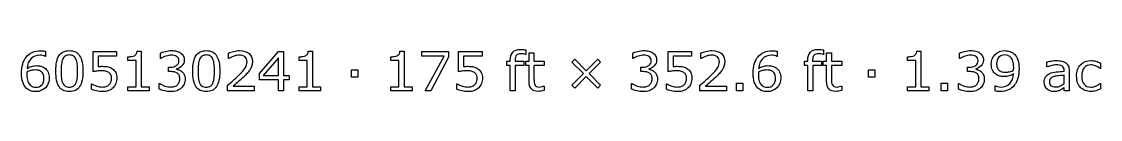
# Model space of a CAD drawing. Extents: x -13 to 750, y 12 to 2314.
# Drawn here: x 569.5 to 749.9, y 28.8 to 35.8 of the extents above; entities that cross this region are included whole.
import ezdxf

# ---------------------------------------------------------------- set-up
doc = ezdxf.new("R2010")
doc.units = 0
doc.layers.get('0').update_dxf_attribs({"linetype": 'CONTINUOUS'})

msp = doc.modelspace()

# ---------------------------------------------------------------- linework, layer by layer
at = {"color": 7}
for points in [[(573.53958, 35.4555), (573.53958, 34.6162), (573.49568, 34.6162)], [(581.48927, 32.0626), (581.48927, 35.4332), (585.42677, 35.4332), (585.42677, 34.6641), (582.33741, 34.6641), (582.33741, 32.9239)], [(590.87161, 28.8902), (587.32962, 28.8902), (587.32962, 29.5582), (588.69193, 29.5582), (588.69193, 33.9439), (587.32962, 33.9439), (587.32962, 34.5416)], [(588.85452, 35.4557), (589.53568, 35.4557), (589.53568, 29.5583), (590.87161, 29.5583), (590.87161, 28.8902)], [(592.7964, 34.2384), (592.7525, 34.2384), (592.7525, 35.1569)], [(604.18704, 34.2383), (604.14314, 34.2383), (604.14314, 35.1612)], [(619.48001, 28.8902), (615.93802, 28.8902), (615.93802, 29.5582), (617.30032, 29.5582), (617.30032, 33.9439), (615.93802, 33.9439), (615.93802, 34.5416)], [(617.46292, 35.4557), (618.14407, 35.4557), (618.14407, 29.5583), (619.48001, 29.5583), (619.48001, 28.8902)], [(634.80374, 28.8902), (631.26175, 28.8902), (631.26175, 29.5582), (632.62405, 29.5582), (632.62405, 33.9439), (631.26175, 33.9439), (631.26175, 34.5416)], [(632.78665, 35.4557), (633.4678, 35.4557), (633.4678, 29.5583), (634.80374, 29.5583), (634.80374, 28.8902)], [(642.58644, 32.0626), (642.58644, 35.4332), (646.52394, 35.4332), (646.52394, 34.6641), (643.43458, 34.6641), (643.43458, 32.9239)], [(653.82327, 34.9283), (653.77937, 34.9283)], [(654.3638, 30.4938), (654.3638, 33.1042), (653.80569, 33.1042), (653.80569, 33.7985), (654.3638, 33.7985), (654.3638, 35.2091), (655.18997, 35.2091), (655.18997, 33.7985), (656.89505, 33.7985), (656.89505, 33.1042), (655.18997, 33.1042), (655.18997, 30.8673)], [(653.82331, 35.6838), (653.82327, 34.9283)], [(671.73977, 34.2384), (671.69587, 34.2384), (671.69587, 35.1569)], [(677.59767, 32.0626), (677.59767, 35.4332), (681.53517, 35.4332), (681.53517, 34.6641), (678.44581, 34.6641), (678.44581, 32.9239)], [(683.1304, 34.2383), (683.0865, 34.2383), (683.0865, 35.1612)], [(695.80862, 35.4557), (695.80862, 34.6164), (695.76472, 34.6164)], [(703.55179, 34.9285), (703.50789, 34.9285)], [(704.09232, 30.494), (704.09232, 33.1044), (703.53421, 33.1044), (703.53421, 33.7987), (704.09232, 33.7987), (704.09232, 35.2093), (704.91849, 35.2093), (704.91849, 33.7987), (706.62357, 33.7987), (706.62357, 33.1044), (704.91849, 33.1044), (704.91849, 30.8675)], [(703.55184, 35.6838), (703.55179, 34.9285)], [(721.17386, 28.8904), (717.63187, 28.8904), (717.63187, 29.5584), (718.99417, 29.5584), (718.99417, 33.9441), (717.63187, 33.9441), (717.63187, 34.5418)], [(719.15677, 35.4559), (719.83792, 35.4559), (719.83792, 29.5585), (721.17386, 29.5585), (721.17386, 28.8904)], [(726.37257, 34.2386), (726.32867, 34.2386), (726.32867, 35.1571)], [(594.47071, 32.0762), (594.07521, 32.0762), (594.07521, 32.8057), (594.38282, 32.8057)], [(595.44635, 32.5289), (595.44635, 32.4669)], [(652.02595, 33.9659), (652.02595, 33.7989), (653.5157, 33.7989), (653.5157, 33.1046), (652.05232, 33.1046), (652.05232, 28.89), (651.22614, 28.89), (651.22614, 33.1044), (650.66804, 33.1044), (650.66804, 33.7987), (651.22614, 33.7987), (651.22614, 33.9613)], [(673.41408, 32.0762), (673.01858, 32.0762), (673.01858, 32.8057), (673.32619, 32.8057)], [(674.38972, 32.5289), (674.38972, 32.4669)], [(701.75448, 33.9661), (701.75448, 33.7991), (703.24422, 33.7991), (703.24422, 33.1048), (701.78084, 33.1048), (701.78084, 28.89), (700.95467, 28.89), (700.95467, 33.1044), (700.39656, 33.1044), (700.39656, 33.7987), (700.95467, 33.7987), (700.95467, 33.9613)], [(728.04689, 32.0764), (727.65138, 32.0764), (727.65138, 32.8059), (727.95899, 32.8059)], [(729.02252, 32.5291), (729.02252, 32.4671)], [(735.36862, 32.7441), (735.36819, 32.7444)], [(740.94925, 32.8543), (740.90535, 32.8543), (740.90535, 33.6936)], [(749.86136, 33.5047), (749.86136, 32.5862), (749.81746, 32.5862)], [(573.28508, 30.9775), (573.2847, 30.9776)], [(574.17683, 31.0133), (574.17679, 31.0126)], [(585.47071, 30.9694), (585.47073, 30.9688)], [(596.39117, 32.0407), (596.39114, 32.0411)], [(646.56788, 30.9694), (646.5679, 30.9688)], [(675.33454, 32.0407), (675.3345, 32.0411)], [(681.57911, 30.9694), (681.57913, 30.9688)], [(695.55412, 30.9777), (695.55374, 30.9778)], [(696.44587, 31.0135), (696.44583, 31.0128)], [(729.96735, 32.0409), (729.96732, 32.0413)], [(743.81888, 32.1339), (743.81888, 32.2613)], [(743.81888, 30.0989), (743.81888, 31.4656)], [(744.64071, 32.2212), (744.64066, 28.8904)], [(581.20804, 29.1363), (581.20804, 30.0635), (581.26954, 30.0635)], [(592.56351, 29.1671), (592.56351, 30.0855), (592.62941, 30.0855)], [(608.41019, 28.8902), (603.9805, 28.8902), (603.9805, 29.8087)], [(604.89019, 29.6417), (608.41021, 29.6417), (608.41019, 28.8902)], [(642.30521, 29.1363), (642.30521, 30.0635), (642.36671, 30.0635)], [(656.85112, 29.6764), (656.89502, 29.6764), (656.89505, 28.9341)], [(671.50687, 29.1671), (671.50687, 30.0855), (671.57277, 30.0855)], [(677.31644, 29.1363), (677.31644, 30.0635), (677.37794, 30.0635)], [(687.35355, 28.8902), (682.92386, 28.8902), (682.92386, 29.8087)], [(683.83355, 29.6417), (687.35357, 29.6417), (687.35355, 28.8902)], [(706.57964, 29.6766), (706.62354, 29.6766), (706.62357, 28.9343)], [(726.13968, 29.1673), (726.13968, 30.0857), (726.20558, 30.0857)], [(732.26126, 28.864), (732.26126, 29.7034), (732.30516, 29.7034)], [(743.81888, 30.0988), (743.81888, 30.0989)], [(744.64066, 28.8904), (743.81888, 28.8904), (743.81888, 29.4133)], [(749.81746, 30.1077), (749.86136, 30.1077), (749.86136, 29.198)]]:
    msp.add_lwpolyline(points, dxfattribs=at)
for points in [[(614.28128, 30.7315), (613.31009, 30.7315), (613.31009, 28.89), (612.46634, 28.89), (612.46634, 30.7313), (609.33304, 30.7313), (609.33304, 31.7421), (612.5015, 35.4335), (613.31009, 35.4335), (613.31009, 31.4344), (614.28128, 31.4344)], [(612.46634, 31.4346), (612.46634, 34.3878), (609.93069, 31.4346)], [(640.91653, 34.4537), (637.95462, 28.8902), (637.01419, 28.8902), (640.16507, 34.6646), (636.43851, 34.6646), (636.43851, 35.4337), (640.91653, 35.4337)], [(666.33011, 29.8394), (665.84232, 29.3516), (663.9263, 31.2852), (662.01028, 29.3516), (661.52249, 29.8394), (663.45609, 31.7554), (661.52249, 33.6714), (662.01028, 34.1592), (663.9263, 32.2256), (665.84232, 34.1592), (666.33011, 33.6714), (664.39651, 31.7554)], [(736.25584, 32.5554), (736.25584, 32.5554)], [(579.793, 32.1641), (579.793, 32.1641)], [(602.67972, 32.1641), (602.67972, 32.1641)], [(625.76419, 31.1358), (624.7139, 31.1358), (624.7139, 32.3795), (625.76419, 32.3795)], [(712.13431, 31.136), (711.08401, 31.136), (711.08401, 32.3797), (712.13431, 32.3797)], [(578.63724, 30.169), (578.63724, 30.169)], [(601.52396, 30.169), (601.52396, 30.169)], [(690.10013, 28.8902), (689.04984, 28.8902), (689.04984, 30.1426), (690.10013, 30.1426)], [(724.29398, 28.8904), (723.24368, 28.8904), (723.24368, 30.1428), (724.29398, 30.1428)]]:
    msp.add_lwpolyline(points, close=True, dxfattribs=at)
for points in [[(569.72952, 33.3065), (569.8555, 33.754767), (570.05472, 34.1532), (570.32718, 34.5018)], [(570.32718, 34.5018), (570.584993, 34.832867), (570.917513, 35.0907), (571.32474, 35.2753)], [(572.61677, 34.8012), (571.98689, 34.8012), (571.48445, 34.603467), (571.10945, 34.208)], [(571.32474, 35.2753), (571.731967, 35.462767), (572.206577, 35.5565), (572.74857, 35.5565)], [(573.12214, 34.7392), (572.95808, 34.780533), (572.789623, 34.8012), (572.61677, 34.8012)], [(572.74857, 35.5565), (572.921417, 35.5565), (573.066433, 35.549167), (573.18362, 35.5345)], [(573.49568, 34.6162), (573.413647, 34.6602), (573.289133, 34.7012), (573.12214, 34.7392)], [(573.18362, 35.5345), (573.300813, 35.519833), (573.419467, 35.4935), (573.53958, 35.4555)], [(575.26663, 32.1553), (575.26663, 33.318433), (575.449737, 34.176833), (575.81595, 34.7305)], [(575.81595, 34.7305), (576.182157, 35.287167), (576.753447, 35.5655), (577.52982, 35.5655)], [(576.84427, 34.669), (576.665557, 34.554733), (576.523467, 34.3819), (576.418, 34.1505)], [(577.52982, 34.8404), (577.254427, 34.8404), (577.02591, 34.783267), (576.84427, 34.669)], [(577.52982, 35.5655), (578.314973, 35.5655), (578.887727, 35.282767), (579.24808, 34.7173)], [(578.21097, 34.669), (578.03519, 34.783267), (577.80814, 34.8404), (577.52982, 34.8404)], [(578.63284, 34.1592), (578.5303, 34.3848), (578.389677, 34.554733), (578.21097, 34.669)], [(579.24808, 34.7173), (579.61136, 34.154833), (579.793, 33.303767), (579.793, 32.1641)], [(587.32962, 34.5416), (587.514193, 34.5416), (587.711947, 34.556267), (587.92288, 34.5856)], [(587.92288, 34.5856), (588.13382, 34.6176), (588.29349, 34.663), (588.40189, 34.7218)], [(588.40189, 34.7218), (588.53665, 34.795067), (588.642117, 34.887367), (588.71829, 34.9987)], [(588.71829, 34.9987), (588.79739, 35.112967), (588.8428, 35.2653), (588.85452, 35.4557)], [(592.7525, 35.1569), (592.960507, 35.259433), (593.237363, 35.3532), (593.58307, 35.4382)], [(593.68409, 34.6603), (593.370617, 34.5607), (593.07472, 34.420067), (592.7964, 34.2384)], [(593.58307, 35.4382), (593.931703, 35.526067), (594.268617, 35.57), (594.59381, 35.57)], [(594.57179, 34.8097), (594.29347, 34.8097), (593.99757, 34.7599), (593.68409, 34.6603)], [(595.05958, 34.7657), (594.916027, 34.795033), (594.75343, 34.8097), (594.57179, 34.8097)], [(594.59381, 35.57), (594.913143, 35.57), (595.194393, 35.540667), (595.43756, 35.482)], [(595.46388, 34.6075), (595.3379, 34.683633), (595.203133, 34.736367), (595.05958, 34.7657)], [(595.43756, 35.482), (595.680727, 35.423333), (595.900453, 35.329567), (596.09674, 35.2007)], [(595.74513, 34.3131), (595.677743, 34.433167), (595.583993, 34.5313), (595.46388, 34.6075)], [(595.8462, 33.9), (595.8462, 34.0582), (595.81251, 34.1959), (595.74513, 34.3131)], [(596.09674, 35.2007), (596.30768, 35.0601), (596.467347, 34.8902), (596.57574, 34.691)], [(596.57574, 34.691), (596.68414, 34.4918), (596.73834, 34.2589), (596.73834, 33.9923)], [(598.15335, 32.1553), (598.15335, 33.318433), (598.336457, 34.176833), (598.70267, 34.7305)], [(598.70267, 34.7305), (599.068877, 35.287167), (599.640163, 35.5655), (600.41653, 35.5655)], [(599.73099, 34.669), (599.552277, 34.554733), (599.410187, 34.3819), (599.30472, 34.1505)], [(600.41653, 34.8404), (600.141143, 34.8404), (599.91263, 34.783267), (599.73099, 34.669)], [(600.41653, 35.5655), (601.20169, 35.5655), (601.774447, 35.282767), (602.1348, 34.7173)], [(601.09769, 34.669), (600.921903, 34.783267), (600.69485, 34.8404), (600.41653, 34.8404)], [(601.51956, 34.1592), (601.41702, 34.3848), (601.276397, 34.554733), (601.09769, 34.669)], [(602.1348, 34.7173), (602.49808, 34.154833), (602.67972, 33.303767), (602.67972, 32.1641)], [(604.14314, 35.1612), (604.351147, 35.263733), (604.628, 35.357467), (604.9737, 35.4424)], [(605.09671, 34.669), (604.786163, 34.575267), (604.48294, 34.4317), (604.18704, 34.2383)], [(604.9737, 35.4424), (605.322333, 35.5274), (605.65925, 35.5699), (605.98445, 35.5699)], [(605.96243, 34.8096), (605.69583, 34.8096), (605.407257, 34.762733), (605.09671, 34.669)], [(606.89847, 34.5196), (606.67581, 34.712933), (606.363797, 34.8096), (605.96243, 34.8096)], [(605.98445, 35.5699), (606.655343, 35.5699), (607.18122, 35.4073), (607.56208, 35.0821)], [(607.23685, 33.7242), (607.23685, 34.064), (607.124057, 34.329133), (606.89847, 34.5196)], [(607.56208, 35.0821), (607.94294, 34.759833), (608.13337, 34.321833), (608.13337, 33.7681)], [(615.93802, 34.5416), (616.122587, 34.5416), (616.32034, 34.556267), (616.53128, 34.5856)], [(616.53128, 34.5856), (616.74222, 34.6176), (616.901887, 34.663), (617.01028, 34.7218)], [(617.01028, 34.7218), (617.145047, 34.795067), (617.250517, 34.887367), (617.32669, 34.9987)], [(617.32669, 34.9987), (617.40579, 35.112967), (617.4512, 35.2653), (617.46292, 35.4557)], [(631.26175, 34.5416), (631.446317, 34.5416), (631.64407, 34.556267), (631.85501, 34.5856)], [(631.85501, 34.5856), (632.06595, 34.6176), (632.225617, 34.663), (632.33401, 34.7218)], [(632.33401, 34.7218), (632.468777, 34.795067), (632.574247, 34.887367), (632.65042, 34.9987)], [(632.65042, 34.9987), (632.72952, 35.112967), (632.77493, 35.2653), (632.78665, 35.4557)], [(651.22614, 33.9613), (651.22614, 34.5443), (651.37116, 34.991067), (651.6612, 35.3016)], [(651.6612, 35.3016), (651.95124, 35.615067), (652.370187, 35.7718), (652.91804, 35.7718)], [(652.26325, 34.814), (652.10505, 34.658733), (652.02595, 34.376033), (652.02595, 33.9659)], [(653.03669, 35.0513), (652.682197, 35.0513), (652.424383, 34.9722), (652.26325, 34.814)], [(652.91804, 35.7718), (653.102607, 35.7718), (653.268133, 35.763133), (653.41462, 35.7458)], [(653.42341, 35.0073), (653.276923, 35.036633), (653.148017, 35.0513), (653.03669, 35.0513)], [(653.41462, 35.7458), (653.564033, 35.728467), (653.700263, 35.7078), (653.82331, 35.6838)], [(653.77937, 34.9283), (653.68855, 34.9543), (653.569897, 34.980633), (653.42341, 35.0073)], [(671.69587, 35.1569), (671.903877, 35.259433), (672.180733, 35.3532), (672.52644, 35.4382)], [(672.62746, 34.6603), (672.313987, 34.5607), (672.01809, 34.420067), (671.73977, 34.2384)], [(672.52644, 35.4382), (672.875073, 35.526067), (673.211987, 35.57), (673.53718, 35.57)], [(673.51516, 34.8097), (673.23684, 34.8097), (672.94094, 34.7599), (672.62746, 34.6603)], [(674.00295, 34.7657), (673.859397, 34.795033), (673.6968, 34.8097), (673.51516, 34.8097)], [(673.53718, 35.57), (673.856513, 35.57), (674.137763, 35.540667), (674.38093, 35.482)], [(674.40725, 34.6075), (674.28127, 34.683633), (674.146503, 34.736367), (674.00295, 34.7657)], [(674.38093, 35.482), (674.624097, 35.423333), (674.843823, 35.329567), (675.04011, 35.2007)], [(674.6885, 34.3131), (674.621113, 34.433167), (674.527363, 34.5313), (674.40725, 34.6075)], [(674.78957, 33.9), (674.78957, 34.0582), (674.75588, 34.1959), (674.6885, 34.3131)], [(675.04011, 35.2007), (675.25105, 35.0601), (675.410717, 34.8902), (675.51911, 34.691)], [(675.51911, 34.691), (675.62751, 34.4918), (675.68171, 34.2589), (675.68171, 33.9923)], [(683.0865, 35.1612), (683.294507, 35.263733), (683.57136, 35.357467), (683.91706, 35.4424)], [(684.04007, 34.669), (683.729523, 34.575267), (683.4263, 34.4317), (683.1304, 34.2383)], [(683.91706, 35.4424), (684.265693, 35.5274), (684.602607, 35.5699), (684.9278, 35.5699)], [(684.90579, 34.8096), (684.63919, 34.8096), (684.350617, 34.762733), (684.04007, 34.669)], [(685.84183, 34.5196), (685.61917, 34.712933), (685.307157, 34.8096), (684.90579, 34.8096)], [(684.9278, 35.5699), (685.5987, 35.5699), (686.12458, 35.4073), (686.50544, 35.0821)], [(686.18021, 33.7242), (686.18021, 34.064), (686.067417, 34.329133), (685.84183, 34.5196)], [(686.50544, 35.0821), (686.8863, 34.759833), (687.07673, 34.321833), (687.07673, 33.7681)], [(691.99857, 33.3067), (692.124543, 33.754967), (692.32376, 34.1534), (692.59622, 34.502)], [(692.59622, 34.502), (692.854033, 34.833067), (693.186553, 35.0909), (693.59378, 35.2755)], [(694.88581, 34.8014), (694.25593, 34.8014), (693.75349, 34.603667), (693.37849, 34.2082)], [(693.59378, 35.2755), (694.001007, 35.462967), (694.475617, 35.5567), (695.01761, 35.5567)], [(695.39118, 34.7394), (695.22712, 34.780733), (695.058663, 34.8014), (694.88581, 34.8014)], [(695.01761, 35.5567), (695.190463, 35.5567), (695.335483, 35.549367), (695.45267, 35.5347)], [(695.76472, 34.6164), (695.682687, 34.6604), (695.558173, 34.7014), (695.39118, 34.7394)], [(695.45267, 35.5347), (695.569857, 35.520033), (695.688507, 35.4937), (695.80862, 35.4557)], [(700.95467, 33.9613), (700.95467, 34.5443), (701.09969, 34.991067), (701.38973, 35.3016)], [(701.38973, 35.3016), (701.67977, 35.615067), (702.098713, 35.7718), (702.64656, 35.7718)], [(701.99178, 34.8142), (701.83358, 34.658933), (701.75448, 34.376233), (701.75448, 33.9661)], [(702.76522, 35.0515), (702.410727, 35.0515), (702.152913, 34.9724), (701.99178, 34.8142)], [(702.64656, 35.7718), (702.831133, 35.7718), (702.996663, 35.763133), (703.14315, 35.7458)], [(703.15194, 35.0075), (703.005453, 35.036833), (702.876547, 35.0515), (702.76522, 35.0515)], [(703.14315, 35.7458), (703.292563, 35.728467), (703.428793, 35.7078), (703.55184, 35.6838)], [(703.50789, 34.9285), (703.41707, 34.9545), (703.29842, 34.980833), (703.15194, 35.0075)], [(717.63187, 34.5418), (717.816437, 34.5418), (718.01419, 34.556467), (718.22513, 34.5858)], [(718.22513, 34.5858), (718.436063, 34.6178), (718.59573, 34.6632), (718.70413, 34.722)], [(718.70413, 34.722), (718.838897, 34.795267), (718.944367, 34.887567), (719.02054, 34.9989)], [(719.02054, 34.9989), (719.09964, 35.113167), (719.14505, 35.2655), (719.15677, 35.4559)], [(726.32867, 35.1571), (726.536683, 35.259633), (726.81354, 35.3534), (727.15924, 35.4384)], [(727.26026, 34.6605), (726.946787, 34.5609), (726.65089, 34.420267), (726.37257, 34.2386)], [(727.15924, 35.4384), (727.507873, 35.526267), (727.844787, 35.5702), (728.16998, 35.5702)], [(728.14796, 34.8099), (727.86964, 34.8099), (727.57374, 34.7601), (727.26026, 34.6605)], [(728.63575, 34.7659), (728.492197, 34.795233), (728.3296, 34.8099), (728.14796, 34.8099)], [(728.16998, 35.5702), (728.48932, 35.5702), (728.77057, 35.540867), (729.01373, 35.4822)], [(729.04005, 34.6077), (728.91407, 34.683833), (728.779303, 34.736567), (728.63575, 34.7659)], [(729.01373, 35.4822), (729.256897, 35.423533), (729.476623, 35.329767), (729.67291, 35.2009)], [(729.3213, 34.3133), (729.25392, 34.433367), (729.16017, 34.5315), (729.04005, 34.6077)], [(729.42237, 33.9002), (729.42237, 34.0584), (729.38868, 34.1961), (729.3213, 34.3133)], [(729.67291, 35.2009), (729.88385, 35.0603), (730.04352, 34.8904), (730.15192, 34.6912)], [(730.15192, 34.6912), (730.260313, 34.492), (730.31451, 34.2591), (730.31451, 33.9925)], [(731.624, 33.3069), (731.624, 33.9749), (731.843727, 34.518367), (732.28318, 34.9373)], [(732.28318, 34.9373), (732.722633, 35.356233), (733.258767, 35.5657), (733.89158, 35.5657)], [(732.88089, 34.454), (732.637723, 34.190333), (732.51614, 33.819733), (732.51614, 33.3422)], [(733.88284, 34.8495), (733.460967, 34.8495), (733.126983, 34.717667), (732.88089, 34.454)], [(734.397, 34.7615), (734.2388, 34.820167), (734.067413, 34.8495), (733.88284, 34.8495)], [(733.89158, 35.5657), (734.207987, 35.5657), (734.500957, 35.5159), (734.77049, 35.4163)], [(734.84085, 34.4802), (734.703157, 34.612067), (734.555207, 34.705833), (734.397, 34.7615)], [(734.77049, 35.4163), (735.040023, 35.319633), (735.275863, 35.173133), (735.47801, 34.9768)], [(735.22757, 33.8386), (735.133817, 34.114), (735.00491, 34.327867), (734.84085, 34.4802)], [(735.47801, 34.9768), (735.72703, 34.733667), (735.918923, 34.4202), (736.05369, 34.0364)], [(569.54495, 31.764), (569.54495, 32.344067), (569.606473, 32.858233), (569.72952, 33.3065)], [(571.10945, 34.208), (570.73445, 33.8154), (570.516187, 33.283667), (570.45466, 32.6128)], [(570.45466, 32.6128), (570.700753, 32.7622), (570.942453, 32.874967), (571.17976, 32.9511)], [(571.17976, 32.9511), (571.419993, 33.030233), (571.696847, 33.0698), (572.01032, 33.0698)], [(572.01032, 33.0698), (572.28864, 33.0698), (572.53327, 33.043467), (572.74421, 32.9908)], [(572.74421, 32.9908), (572.958077, 32.9408), (573.17634, 32.838267), (573.399, 32.6832)], [(573.399, 32.6832), (573.656813, 32.504467), (573.85017, 32.278867), (573.97907, 32.0064)], [(576.21146, 33.3023), (576.176327, 32.9537), (576.15876, 32.571367), (576.15876, 32.1553)], [(576.418, 34.1505), (576.318393, 33.9337), (576.249547, 33.650967), (576.21146, 33.3023)], [(578.84378, 33.3243), (578.808647, 33.652433), (578.738333, 33.930733), (578.63284, 34.1592)], [(578.90088, 32.1641), (578.90088, 32.609433), (578.881847, 32.996167), (578.84378, 33.3243)], [(582.33741, 32.9239), (582.46339, 32.9359), (582.592297, 32.944567), (582.72413, 32.9499)], [(582.72413, 32.9499), (582.85597, 32.956567), (582.97023, 32.9599), (583.06691, 32.9599)], [(583.06691, 32.9599), (583.421397, 32.9599), (583.731943, 32.929233), (583.99855, 32.8679)], [(583.99855, 32.8679), (584.26515, 32.809233), (584.509777, 32.703733), (584.73243, 32.5514)], [(584.73243, 32.5514), (584.966803, 32.390267), (585.148443, 32.182267), (585.27735, 31.9274)], [(594.38282, 32.8057), (594.828133, 32.8057), (595.182627, 32.898), (595.4463, 33.0826)], [(595.4463, 33.0826), (595.7129, 33.270067), (595.8462, 33.542533), (595.8462, 33.9)], [(596.35162, 33.0386), (596.09674, 32.769067), (595.794983, 32.599167), (595.44635, 32.5289)], [(595.44635, 32.4669), (595.586977, 32.443567), (595.74811, 32.393767), (595.92975, 32.3175)], [(596.73834, 33.9923), (596.73834, 33.628967), (596.609433, 33.311067), (596.35162, 33.0386)], [(599.09818, 33.3023), (599.063047, 32.9537), (599.04548, 32.571367), (599.04548, 32.1553)], [(599.30472, 34.1505), (599.205107, 33.9337), (599.13626, 33.650967), (599.09818, 33.3023)], [(601.7305, 33.3243), (601.695367, 33.652433), (601.625053, 33.930733), (601.51956, 34.1592)], [(601.7876, 32.1641), (601.7876, 32.609433), (601.768567, 32.996167), (601.7305, 33.3243)], [(605.76907, 31.3863), (606.33157, 31.931233), (606.716827, 32.363367), (606.92484, 32.6827)], [(606.92484, 32.6827), (607.132847, 33.004967), (607.23685, 33.352133), (607.23685, 33.7242)], [(607.75982, 32.4586), (607.64556, 32.276933), (607.510793, 32.0982), (607.35552, 31.9224)], [(608.03667, 33.0694), (607.975137, 32.855533), (607.882853, 32.651933), (607.75982, 32.4586)], [(608.13337, 33.7681), (608.13337, 33.5191), (608.101137, 33.2862), (608.03667, 33.0694)], [(643.43458, 32.9239), (643.56056, 32.9359), (643.689467, 32.944567), (643.8213, 32.9499)], [(643.8213, 32.9499), (643.953133, 32.956567), (644.06739, 32.9599), (644.16407, 32.9599)], [(644.16407, 32.9599), (644.518563, 32.9599), (644.82911, 32.929233), (645.09571, 32.8679)], [(645.09571, 32.8679), (645.362317, 32.809233), (645.606947, 32.703733), (645.8296, 32.5514)], [(645.8296, 32.5514), (646.063973, 32.390267), (646.245613, 32.182267), (646.37452, 31.9274)], [(673.32619, 32.8057), (673.771503, 32.8057), (674.125997, 32.898), (674.38967, 33.0826)], [(674.38967, 33.0826), (674.65627, 33.270067), (674.78957, 33.542533), (674.78957, 33.9)], [(675.29499, 33.0386), (675.04011, 32.769067), (674.738353, 32.599167), (674.38972, 32.5289)], [(674.38972, 32.4669), (674.530347, 32.443567), (674.69148, 32.393767), (674.87312, 32.3175)], [(675.68171, 33.9923), (675.68171, 33.628967), (675.552803, 33.311067), (675.29499, 33.0386)], [(678.44581, 32.9239), (678.57179, 32.9359), (678.700697, 32.944567), (678.83253, 32.9499)], [(678.83253, 32.9499), (678.964363, 32.956567), (679.07862, 32.9599), (679.1753, 32.9599)], [(679.1753, 32.9599), (679.529793, 32.9599), (679.84034, 32.929233), (680.10694, 32.8679)], [(680.10694, 32.8679), (680.373547, 32.809233), (680.618177, 32.703733), (680.84083, 32.5514)], [(680.84083, 32.5514), (681.075203, 32.390267), (681.256843, 32.182267), (681.38575, 31.9274)], [(684.71243, 31.3863), (685.27493, 31.931233), (685.660183, 32.363367), (685.86819, 32.6827)], [(685.86819, 32.6827), (686.076203, 33.004967), (686.18021, 33.352133), (686.18021, 33.7242)], [(686.70318, 32.4586), (686.58892, 32.276933), (686.454153, 32.0982), (686.29888, 31.9224)], [(686.98003, 33.0694), (686.918497, 32.855533), (686.826213, 32.651933), (686.70318, 32.4586)], [(687.07673, 33.7681), (687.07673, 33.5191), (687.044497, 33.2862), (686.98003, 33.0694)], [(691.814, 31.7642), (691.814, 32.344267), (691.875523, 32.858433), (691.99857, 33.3067)], [(693.37849, 34.2082), (693.00349, 33.8156), (692.785227, 33.283867), (692.7237, 32.613)], [(692.7237, 32.613), (692.969793, 32.7624), (693.211493, 32.875167), (693.4488, 32.9513)], [(693.4488, 32.9513), (693.689033, 33.030433), (693.96589, 33.07), (694.27937, 33.07)], [(694.27937, 33.07), (694.55769, 33.07), (694.802317, 33.043667), (695.01325, 32.991)], [(695.01325, 32.991), (695.227117, 32.941), (695.44538, 32.838467), (695.66804, 32.6834)], [(695.66804, 32.6834), (695.925853, 32.504667), (696.119213, 32.279067), (696.24812, 32.0066)], [(727.95899, 32.8059), (728.404303, 32.8059), (728.758797, 32.8982), (729.02247, 33.0828)], [(729.02247, 33.0828), (729.28907, 33.270267), (729.42237, 33.542733), (729.42237, 33.9002)], [(729.92779, 33.0388), (729.67291, 32.769267), (729.371153, 32.599367), (729.02252, 32.5291)], [(729.02252, 32.4671), (729.163147, 32.443767), (729.32428, 32.393967), (729.50592, 32.3177)], [(730.31451, 33.9925), (730.31451, 33.629167), (730.185603, 33.311267), (729.92779, 33.0388)], [(731.81736, 32.3181), (731.688453, 32.5935), (731.624, 32.9231), (731.624, 33.3069)], [(732.51614, 33.3422), (732.51614, 33.063867), (732.555693, 32.8368), (732.6348, 32.661)], [(732.6348, 32.661), (732.7139, 32.4852), (732.8472, 32.3314), (733.0347, 32.1996)], [(735.36819, 32.7444), (735.36819, 33.198533), (735.321317, 33.563267), (735.22757, 33.8386)], [(735.35062, 32.331), (735.353287, 32.392333), (735.356287, 32.4524), (735.35962, 32.5112)], [(735.35962, 32.5112), (735.36562, 32.572533), (735.36862, 32.650167), (735.36862, 32.7441)], [(736.05369, 34.0364), (736.188457, 33.655533), (736.25584, 33.161867), (736.25584, 32.5554)], [(736.25589, 32.5554), (736.25589, 31.984133), (736.189973, 31.4656), (736.05814, 30.9998)], [(740.90535, 33.6936), (741.066483, 33.7376), (741.299393, 33.785933), (741.60408, 33.8386)], [(741.77542, 33.1004), (741.50882, 33.0444), (741.23343, 32.962367), (740.94925, 32.8543)], [(741.60408, 33.8386), (741.908773, 33.891267), (742.209067, 33.9176), (742.50496, 33.9176)], [(742.50052, 33.1884), (742.28372, 33.1884), (742.04202, 33.159067), (741.77542, 33.1004)], [(743.01468, 33.1534), (742.85062, 33.176733), (742.679233, 33.1884), (742.50052, 33.1884)], [(742.50496, 33.9176), (742.850667, 33.9176), (743.15096, 33.888267), (743.40584, 33.8296)], [(743.43655, 33.0172), (743.319363, 33.084533), (743.17874, 33.129933), (743.01468, 33.1534)], [(743.40584, 33.8296), (743.663653, 33.774267), (743.88631, 33.677567), (744.07381, 33.5395)], [(743.7178, 32.7271), (743.653333, 32.850167), (743.559583, 32.946867), (743.43655, 33.0172)], [(743.81888, 32.2613), (743.81888, 32.448833), (743.785187, 32.6041), (743.7178, 32.7271)], [(744.07381, 33.5395), (744.258383, 33.404767), (744.39901, 33.230467), (744.49569, 33.0166)], [(744.49569, 33.0166), (744.59237, 32.802733), (744.64071, 32.5376), (744.64071, 32.2212)], [(745.87991, 31.3382), (745.87991, 32.140933), (746.099637, 32.7708), (746.53909, 33.2278)], [(746.53909, 33.2278), (746.981477, 33.6848), (747.564487, 33.9133), (748.28812, 33.9133)], [(747.14119, 32.7224), (746.871663, 32.408933), (746.7369, 31.947533), (746.7369, 31.3382)], [(748.25301, 33.197), (747.784263, 33.197), (747.413657, 33.0388), (747.14119, 32.7224)], [(749.03524, 33.0388), (748.768633, 33.144267), (748.50789, 33.197), (748.25301, 33.197)], [(748.28812, 33.9133), (748.569367, 33.9133), (748.844757, 33.873767), (749.11429, 33.7947)], [(749.81746, 32.5862), (749.565507, 32.782467), (749.304767, 32.933333), (749.03524, 33.0388)], [(749.11429, 33.7947), (749.38675, 33.715567), (749.635773, 33.6189), (749.86136, 33.5047)], [(569.7471, 30.3138), (569.612333, 30.7152), (569.54495, 31.1986), (569.54495, 31.764)], [(570.43703, 31.7994), (570.434363, 31.740733), (570.43303, 31.666033), (570.43303, 31.5753)], [(570.43303, 31.5753), (570.43303, 31.112367), (570.479903, 30.746133), (570.57365, 30.4766)], [(570.45023, 31.9883), (570.44423, 31.923633), (570.43983, 31.860667), (570.43703, 31.7994)], [(571.10941, 32.2608), (570.895537, 32.202133), (570.67581, 32.1113), (570.45023, 31.9883)], [(571.80374, 32.3488), (571.55472, 32.3488), (571.323277, 32.319467), (571.10941, 32.2608)], [(572.3179, 32.3048), (572.15384, 32.334133), (571.982453, 32.3488), (571.80374, 32.3488)], [(572.76614, 32.1202), (572.63138, 32.213933), (572.481967, 32.275467), (572.3179, 32.3048)], [(573.16165, 31.6544), (573.08255, 31.833067), (572.950713, 31.988333), (572.76614, 32.1202)], [(572.92033, 29.8569), (573.163497, 30.117633), (573.28508, 30.491167), (573.28508, 30.9775)], [(573.2847, 30.9776), (573.2847, 31.250067), (573.243683, 31.475667), (573.16165, 31.6544)], [(574.17679, 31.0126), (574.17679, 30.347533), (573.957063, 29.804067), (573.51761, 29.3822)], [(573.97907, 32.0064), (574.11091, 31.733933), (574.17683, 31.4029), (574.17683, 31.0133)], [(575.80716, 29.5889), (575.446807, 30.145567), (575.26663, 31.001033), (575.26663, 32.1553)], [(576.15876, 32.1553), (576.15876, 31.6983), (576.17486, 31.316), (576.20706, 31.0084)], [(576.20706, 31.0084), (576.23926, 30.700733), (576.308107, 30.425333), (576.4136, 30.1822)], [(578.63724, 30.169), (578.73978, 30.406333), (578.808627, 30.684667), (578.84378, 31.004)], [(578.84378, 31.004), (578.881847, 31.326267), (578.90088, 31.712967), (578.90088, 32.1641)], [(579.793, 32.1641), (579.793, 30.9893), (579.60843, 30.1265), (579.23929, 29.5757)], [(582.1045, 32.168), (581.8672, 32.132667), (581.662123, 32.097533), (581.48927, 32.0626)], [(582.85157, 32.221), (582.593757, 32.221), (582.344733, 32.203333), (582.1045, 32.168)], [(583.58107, 32.151), (583.36427, 32.197667), (583.121103, 32.221), (582.85157, 32.221)], [(584.13917, 31.9181), (583.98683, 32.029433), (583.800797, 32.107067), (583.58107, 32.151)], [(584.45997, 31.5446), (584.383797, 31.699867), (584.276863, 31.824367), (584.13917, 31.9181)], [(584.57862, 30.9733), (584.57862, 31.1989), (584.53907, 31.389333), (584.45997, 31.5446)], [(584.47755, 30.3625), (584.54493, 30.538233), (584.57862, 30.741833), (584.57862, 30.9733)], [(585.27735, 31.9274), (585.406257, 31.672533), (585.47071, 31.3532), (585.47071, 30.9694)], [(585.47073, 30.9688), (585.47073, 30.664133), (585.415067, 30.372633), (585.30374, 30.0943)], [(595.07716, 32.0232), (594.88966, 32.058533), (594.68751, 32.0762), (594.47071, 32.0762)], [(595.55616, 31.8386), (595.424327, 31.929467), (595.26466, 31.991), (595.07716, 32.0232)], [(595.86378, 31.4739), (595.79054, 31.629167), (595.688, 31.750733), (595.55616, 31.8386)], [(595.97804, 30.8938), (595.97804, 31.1282), (595.939953, 31.321567), (595.86378, 31.4739)], [(595.87696, 30.3049), (595.944347, 30.460167), (595.97804, 30.656467), (595.97804, 30.8938)], [(595.92975, 32.3175), (596.11139, 32.2443), (596.265197, 32.152033), (596.39117, 32.0407)], [(596.39114, 32.0411), (596.531767, 31.9151), (596.64749, 31.7569), (596.73831, 31.5665)], [(596.87454, 30.8282), (596.87454, 30.529333), (596.82034, 30.2554), (596.71194, 30.0064)], [(596.73831, 31.5665), (596.82913, 31.376033), (596.87454, 31.129933), (596.87454, 30.8282)], [(598.69388, 29.5889), (598.333527, 30.145567), (598.15335, 31.001033), (598.15335, 32.1553)], [(599.04548, 32.1553), (599.04548, 31.6983), (599.06158, 31.316), (599.09378, 31.0084)], [(599.09378, 31.0084), (599.12598, 30.700733), (599.194827, 30.425333), (599.30032, 30.1822)], [(601.52396, 30.169), (601.626493, 30.406333), (601.69534, 30.684667), (601.7305, 31.004)], [(601.7305, 31.004), (601.768567, 31.326267), (601.7876, 31.712967), (601.7876, 32.1641)], [(602.67972, 32.1641), (602.67972, 30.9893), (602.49515, 30.1265), (602.12601, 29.5757)], [(604.90335, 30.5997), (605.213897, 30.863367), (605.50247, 31.125567), (605.76907, 31.3863)], [(606.79741, 31.338), (606.483937, 31.030333), (606.160207, 30.7315), (605.82622, 30.4415)], [(607.35552, 31.9224), (607.203173, 31.746667), (607.017137, 31.551867), (606.79741, 31.338)], [(643.20167, 32.168), (642.964363, 32.132667), (642.759287, 32.097533), (642.58644, 32.0626)], [(643.94874, 32.221), (643.690927, 32.221), (643.441903, 32.203333), (643.20167, 32.168)], [(644.67823, 32.151), (644.461437, 32.197667), (644.218273, 32.221), (643.94874, 32.221)], [(645.23634, 31.9181), (645.083993, 32.029433), (644.897957, 32.107067), (644.67823, 32.151)], [(645.55714, 31.5446), (645.480967, 31.699867), (645.374033, 31.824367), (645.23634, 31.9181)], [(645.67579, 30.9733), (645.67579, 31.1989), (645.63624, 31.389333), (645.55714, 31.5446)], [(645.57472, 30.3625), (645.6421, 30.538233), (645.67579, 30.741833), (645.67579, 30.9733)], [(646.37452, 31.9274), (646.503427, 31.672533), (646.56788, 31.3532), (646.56788, 30.9694)], [(646.5679, 30.9688), (646.5679, 30.664133), (646.512237, 30.372633), (646.40091, 30.0943)], [(655.18997, 30.8673), (655.18997, 30.6095), (655.195837, 30.407367), (655.20757, 30.2609)], [(674.02053, 32.0232), (673.83303, 32.058533), (673.63088, 32.0762), (673.41408, 32.0762)], [(674.49953, 31.8386), (674.367697, 31.929467), (674.20803, 31.991), (674.02053, 32.0232)], [(674.80715, 31.4739), (674.73391, 31.629167), (674.63137, 31.750733), (674.49953, 31.8386)], [(674.92141, 30.8938), (674.92141, 31.1282), (674.883323, 31.321567), (674.80715, 31.4739)], [(674.82033, 30.3049), (674.887717, 30.460167), (674.92141, 30.656467), (674.92141, 30.8938)], [(674.87312, 32.3175), (675.05476, 32.2443), (675.208567, 32.152033), (675.33454, 32.0407)], [(675.3345, 32.0411), (675.475127, 31.9151), (675.59085, 31.7569), (675.68167, 31.5665)], [(675.8179, 30.8282), (675.8179, 30.529333), (675.7637, 30.2554), (675.6553, 30.0064)], [(675.68167, 31.5665), (675.77249, 31.376033), (675.8179, 31.129933), (675.8179, 30.8282)], [(678.2129, 32.168), (677.975593, 32.132667), (677.770517, 32.097533), (677.59767, 32.0626)], [(678.95997, 32.221), (678.702157, 32.221), (678.453133, 32.203333), (678.2129, 32.168)], [(679.68946, 32.151), (679.472667, 32.197667), (679.229503, 32.221), (678.95997, 32.221)], [(680.24757, 31.9181), (680.095223, 32.029433), (679.909187, 32.107067), (679.68946, 32.151)], [(680.56837, 31.5446), (680.492197, 31.699867), (680.385263, 31.824367), (680.24757, 31.9181)], [(680.68702, 30.9733), (680.68702, 31.1989), (680.64747, 31.389333), (680.56837, 31.5446)], [(680.58595, 30.3625), (680.65333, 30.538233), (680.68702, 30.741833), (680.68702, 30.9733)], [(681.38575, 31.9274), (681.514657, 31.672533), (681.57911, 31.3532), (681.57911, 30.9694)], [(681.57913, 30.9688), (681.57913, 30.664133), (681.523467, 30.372633), (681.41214, 30.0943)], [(683.84671, 30.5997), (684.157257, 30.863367), (684.44583, 31.125567), (684.71243, 31.3863)], [(685.74077, 31.338), (685.427297, 31.030333), (685.103567, 30.7315), (684.76958, 30.4415)], [(686.29888, 31.9224), (686.146533, 31.746667), (685.960497, 31.551867), (685.74077, 31.338)], [(692.01614, 30.314), (691.88138, 30.7154), (691.814, 31.1988), (691.814, 31.7642)], [(692.70607, 31.7996), (692.703403, 31.740933), (692.70207, 31.666233), (692.70207, 31.5755)], [(692.70207, 31.5755), (692.70207, 31.112567), (692.748947, 30.746333), (692.8427, 30.4768)], [(692.71927, 31.9885), (692.71327, 31.923833), (692.70887, 31.860867), (692.70607, 31.7996)], [(693.37845, 32.261), (693.164583, 32.202333), (692.944857, 32.1115), (692.71927, 31.9885)], [(694.07278, 32.349), (693.82376, 32.349), (693.592317, 32.319667), (693.37845, 32.261)], [(694.58694, 32.305), (694.42288, 32.334333), (694.251493, 32.349), (694.07278, 32.349)], [(695.03519, 32.1204), (694.900423, 32.214133), (694.751007, 32.275667), (694.58694, 32.305)], [(695.43069, 31.6546), (695.35159, 31.833267), (695.219757, 31.988533), (695.03519, 32.1204)], [(695.18938, 29.8571), (695.43254, 30.117833), (695.55412, 30.491367), (695.55412, 30.9777)], [(695.55374, 30.9778), (695.55374, 31.250267), (695.512723, 31.475867), (695.43069, 31.6546)], [(696.44583, 31.0128), (696.44583, 30.347733), (696.226103, 29.804267), (695.78665, 29.3824)], [(696.24812, 32.0066), (696.379953, 31.734133), (696.44587, 31.4031), (696.44587, 31.0135)], [(704.91849, 30.8675), (704.91849, 30.6097), (704.924357, 30.407567), (704.93609, 30.2611)], [(728.65333, 32.0234), (728.46583, 32.058733), (728.263683, 32.0764), (728.04689, 32.0764)], [(729.13233, 31.8388), (729.000497, 31.929667), (728.84083, 31.9912), (728.65333, 32.0234)], [(729.43995, 31.4741), (729.36671, 31.629367), (729.26417, 31.750933), (729.13233, 31.8388)], [(729.55421, 30.894), (729.55421, 31.1284), (729.516123, 31.321767), (729.43995, 31.4741)], [(729.45314, 30.3051), (729.52052, 30.460367), (729.55421, 30.656667), (729.55421, 30.894)], [(729.50592, 32.3177), (729.68756, 32.2445), (729.84137, 32.152233), (729.96735, 32.0409)], [(729.96732, 32.0413), (730.10794, 31.9153), (730.22366, 31.7571), (730.31448, 31.5667)], [(730.45071, 30.8284), (730.45071, 30.529533), (730.396513, 30.2556), (730.28812, 30.0066)], [(730.31448, 31.5667), (730.4053, 31.376233), (730.45071, 31.130133), (730.45071, 30.8284)], [(732.40184, 31.637), (732.144027, 31.815667), (731.9492, 32.0427), (731.81736, 32.3181)], [(733.05662, 31.3294), (732.839827, 31.382067), (732.621567, 31.4846), (732.40184, 31.637)], [(733.0347, 32.1996), (733.166533, 32.1088), (733.311553, 32.047267), (733.46976, 32.015)], [(733.79051, 31.2504), (733.520977, 31.2504), (733.276347, 31.276733), (733.05662, 31.3294)], [(733.46976, 32.015), (733.62796, 31.985667), (733.80374, 31.971), (733.9971, 31.971)], [(734.57713, 31.3558), (734.336897, 31.285533), (734.07469, 31.2504), (733.79051, 31.2504)], [(733.9971, 31.971), (734.225613, 31.971), (734.45706, 32.001667), (734.69144, 32.063)], [(735.34617, 31.7074), (735.07371, 31.543333), (734.817363, 31.426133), (734.57713, 31.3558)], [(734.69144, 32.063), (734.925813, 32.124333), (735.14554, 32.213667), (735.35062, 32.331)], [(734.70457, 30.099), (735.07371, 30.488667), (735.287577, 31.0248), (735.34617, 31.7074)], [(736.05814, 30.9998), (735.929233, 30.533933), (735.732943, 30.136967), (735.46927, 29.8089)], [(740.47025, 30.3145), (740.47025, 30.686567), (740.54935, 30.986867), (740.70755, 31.2154)], [(740.70755, 31.2154), (740.868683, 31.446867), (741.0972, 31.6285), (741.3931, 31.7603)], [(741.54251, 30.9557), (741.396023, 30.8151), (741.32278, 30.6203), (741.32278, 30.3713)], [(741.3931, 31.7603), (741.691927, 31.892167), (742.050813, 31.981533), (742.46976, 32.0284)], [(742.11819, 31.2721), (741.88089, 31.204767), (741.688997, 31.0993), (741.54251, 30.9557)], [(742.92679, 31.3996), (742.586943, 31.370267), (742.31741, 31.327767), (742.11819, 31.2721)], [(742.46976, 32.0284), (742.888707, 32.075067), (743.338413, 32.110233), (743.81888, 32.1339)], [(743.81888, 31.4656), (743.566927, 31.450933), (743.269563, 31.428933), (742.92679, 31.3996)], [(746.05569, 30.2088), (745.938503, 30.531067), (745.87991, 30.907533), (745.87991, 31.3382)], [(746.7369, 31.3382), (746.7369, 30.7464), (746.868733, 30.290833), (747.1324, 29.9715)], [(570.33157, 29.347), (570.079617, 29.5902), (569.884793, 29.912467), (569.7471, 30.3138)], [(571.0303, 28.9032), (570.766633, 29.0028), (570.533723, 29.150733), (570.33157, 29.347)], [(570.57365, 30.4766), (570.67033, 30.21), (570.802167, 29.999067), (570.96916, 29.8438)], [(570.96916, 29.8438), (571.103927, 29.714933), (571.248947, 29.619733), (571.40422, 29.5582)], [(571.90921, 28.7538), (571.586943, 28.7538), (571.293973, 28.8036), (571.0303, 28.9032)], [(571.40422, 29.5582), (571.56242, 29.499533), (571.733807, 29.4702), (571.91838, 29.4702)], [(573.51761, 29.3822), (573.081083, 28.963267), (572.54495, 28.7538), (571.90921, 28.7538)], [(571.91838, 29.4702), (572.343187, 29.4702), (572.67717, 29.5991), (572.92033, 29.8569)], [(577.52982, 28.754), (576.74466, 28.754), (576.17044, 29.0323), (575.80716, 29.5889)], [(576.4136, 30.1822), (576.51028, 29.953667), (576.646513, 29.779333), (576.8223, 29.6592)], [(576.8223, 29.6592), (577.001007, 29.539133), (577.236847, 29.4791), (577.52982, 29.4791)], [(577.52982, 29.4791), (577.805207, 29.4791), (578.03372, 29.536233), (578.21536, 29.6505)], [(579.23929, 29.5757), (578.873077, 29.0279), (578.303253, 28.754), (577.52982, 28.754)], [(578.21536, 29.6505), (578.397, 29.7647), (578.537627, 29.937533), (578.63724, 30.169)], [(582.04739, 28.8682), (581.716337, 28.941467), (581.436553, 29.030833), (581.20804, 29.1363)], [(581.26954, 30.0635), (581.509773, 29.911167), (581.791023, 29.7808), (582.11329, 29.6724)], [(583.08011, 28.754), (582.72269, 28.754), (582.37845, 28.792067), (582.04739, 28.8682)], [(582.11329, 29.6724), (582.435557, 29.566933), (582.751963, 29.5142), (583.06251, 29.5142)], [(583.06251, 29.5142), (583.270517, 29.5142), (583.4712, 29.543533), (583.66456, 29.6022)], [(584.09085, 28.9166), (583.80081, 28.8082), (583.463897, 28.754), (583.08011, 28.754)], [(583.66456, 29.6022), (583.860847, 29.660867), (584.035163, 29.7634), (584.18751, 29.9098)], [(584.84671, 29.3912), (584.63577, 29.186133), (584.383817, 29.027933), (584.09085, 28.9166)], [(584.18751, 29.9098), (584.316417, 30.0358), (584.413097, 30.1867), (584.47755, 30.3625)], [(585.30374, 30.0943), (585.192413, 29.815967), (585.04007, 29.5816), (584.84671, 29.3912)], [(593.42923, 28.8858), (593.07767, 28.970733), (592.789097, 29.0645), (592.56351, 29.1671)], [(592.62941, 30.0855), (592.87843, 29.921433), (593.171397, 29.7852), (593.50831, 29.6768)], [(594.5015, 28.754), (594.138213, 28.754), (593.78079, 28.797933), (593.42923, 28.8858)], [(593.50831, 29.6768), (593.845223, 29.5684), (594.17042, 29.5142), (594.4839, 29.5142)], [(594.4839, 29.5142), (594.668467, 29.5142), (594.864753, 29.544867), (595.07276, 29.6062)], [(595.47708, 28.899), (595.18118, 28.802333), (594.855987, 28.754), (594.5015, 28.754)], [(595.07276, 29.6062), (595.280773, 29.667533), (595.449233, 29.758367), (595.57814, 29.8787)], [(596.25491, 29.356), (596.035183, 29.150933), (595.775907, 28.9986), (595.47708, 28.899)], [(595.57814, 29.8787), (595.7129, 30.007567), (595.812507, 30.149633), (595.87696, 30.3049)], [(596.71194, 30.0064), (596.603547, 29.7574), (596.451203, 29.5406), (596.25491, 29.356)], [(600.41653, 28.754), (599.631377, 28.754), (599.05716, 29.0323), (598.69388, 29.5889)], [(599.30032, 30.1822), (599.397, 29.953667), (599.53323, 29.779333), (599.70901, 29.6592)], [(599.70901, 29.6592), (599.887723, 29.539133), (600.123563, 29.4791), (600.41653, 29.4791)], [(600.41653, 29.4791), (600.691923, 29.4791), (600.92044, 29.536233), (601.10208, 29.6505)], [(602.12601, 29.5757), (601.759797, 29.0279), (601.18997, 28.754), (600.41653, 28.754)], [(601.10208, 29.6505), (601.28372, 29.7647), (601.424347, 29.937533), (601.52396, 30.169)], [(603.9805, 29.8087), (604.28812, 30.072367), (604.595737, 30.336033), (604.90335, 30.5997)], [(605.82622, 30.4415), (605.49224, 30.154367), (605.18023, 29.887767), (604.89019, 29.6417)], [(643.14456, 28.8682), (642.813507, 28.941467), (642.533723, 29.030833), (642.30521, 29.1363)], [(642.36671, 30.0635), (642.606943, 29.911167), (642.888193, 29.7808), (643.21046, 29.6724)], [(644.17728, 28.754), (643.819853, 28.754), (643.475613, 28.792067), (643.14456, 28.8682)], [(643.21046, 29.6724), (643.532727, 29.566933), (643.849133, 29.5142), (644.15968, 29.5142)], [(644.15968, 29.5142), (644.367687, 29.5142), (644.56837, 29.543533), (644.76173, 29.6022)], [(645.18802, 28.9166), (644.89798, 28.8082), (644.561067, 28.754), (644.17728, 28.754)], [(644.76173, 29.6022), (644.958017, 29.660867), (645.132333, 29.7634), (645.28468, 29.9098)], [(645.94388, 29.3912), (645.73294, 29.186133), (645.480987, 29.027933), (645.18802, 28.9166)], [(645.28468, 29.9098), (645.413587, 30.0358), (645.510267, 30.1867), (645.57472, 30.3625)], [(646.40091, 30.0943), (646.289583, 29.815967), (646.13724, 29.5816), (645.94388, 29.3912)], [(654.75491, 29.1974), (654.49417, 29.466933), (654.3638, 29.899067), (654.3638, 30.4938)], [(655.89749, 28.7931), (655.396517, 28.7931), (655.015657, 28.927867), (654.75491, 29.1974)], [(655.20757, 30.2609), (655.219303, 30.117367), (655.26032, 29.9826), (655.33062, 29.8566)], [(655.33062, 29.8566), (655.395087, 29.7394), (655.482977, 29.652967), (655.59429, 29.5973)], [(655.59429, 29.5973), (655.70855, 29.544633), (655.8814, 29.5183), (656.11284, 29.5183)], [(656.11284, 29.5183), (656.247607, 29.5183), (656.388233, 29.5373), (656.53472, 29.5753)], [(656.89505, 28.9341), (656.739777, 28.892767), (656.569853, 28.8591), (656.38528, 28.8331)], [(656.53472, 29.5753), (656.681207, 29.616633), (656.786673, 29.650333), (656.85112, 29.6764)], [(672.37259, 28.8858), (672.02103, 28.970733), (671.732457, 29.0645), (671.50687, 29.1671)], [(671.57277, 30.0855), (671.821797, 29.921433), (672.114767, 29.7852), (672.45168, 29.6768)], [(673.44485, 28.754), (673.08157, 28.754), (672.72415, 28.797933), (672.37259, 28.8858)], [(672.45168, 29.6768), (672.788593, 29.5684), (673.11379, 29.5142), (673.42727, 29.5142)], [(673.42727, 29.5142), (673.611837, 29.5142), (673.808123, 29.544867), (674.01613, 29.6062)], [(674.42044, 28.899), (674.12454, 28.802333), (673.799343, 28.754), (673.44485, 28.754)], [(674.01613, 29.6062), (674.224143, 29.667533), (674.3926, 29.758367), (674.5215, 29.8787)], [(675.19827, 29.356), (674.978543, 29.150933), (674.719267, 28.9986), (674.42044, 28.899)], [(674.5215, 29.8787), (674.656267, 30.007567), (674.755877, 30.149633), (674.82033, 30.3049)], [(675.6553, 30.0064), (675.546907, 29.7574), (675.394563, 29.5406), (675.19827, 29.356)], [(678.15579, 28.8682), (677.824737, 28.941467), (677.544953, 29.030833), (677.31644, 29.1363)], [(677.37794, 30.0635), (677.618173, 29.911167), (677.899423, 29.7808), (678.22169, 29.6724)], [(679.18851, 28.754), (678.831083, 28.754), (678.486843, 28.792067), (678.15579, 28.8682)], [(678.22169, 29.6724), (678.543957, 29.566933), (678.860363, 29.5142), (679.17091, 29.5142)], [(679.17091, 29.5142), (679.378917, 29.5142), (679.5796, 29.543533), (679.77296, 29.6022)], [(680.19925, 28.9166), (679.90921, 28.8082), (679.572297, 28.754), (679.18851, 28.754)], [(679.77296, 29.6022), (679.969247, 29.660867), (680.143563, 29.7634), (680.29591, 29.9098)], [(680.95511, 29.3912), (680.74417, 29.186133), (680.492217, 29.027933), (680.19925, 28.9166)], [(680.29591, 29.9098), (680.424817, 30.0358), (680.521497, 30.1867), (680.58595, 30.3625)], [(681.41214, 30.0943), (681.300813, 29.815967), (681.14847, 29.5816), (680.95511, 29.3912)], [(682.92386, 29.8087), (683.231473, 30.072367), (683.53909, 30.336033), (683.84671, 30.5997)], [(684.76958, 30.4415), (684.4356, 30.154367), (684.12359, 29.887767), (683.83355, 29.6417)], [(692.60062, 29.3472), (692.348667, 29.5904), (692.15384, 29.912667), (692.01614, 30.314)], [(693.29935, 28.9034), (693.035677, 29.003), (692.802767, 29.150933), (692.60062, 29.3472)], [(692.8427, 30.4768), (692.93938, 30.2102), (693.071213, 29.999267), (693.2382, 29.844)], [(693.2382, 29.844), (693.372967, 29.715133), (693.517987, 29.619933), (693.67326, 29.5584)], [(694.17825, 28.754), (693.855983, 28.754), (693.563017, 28.8038), (693.29935, 28.9034)], [(693.67326, 29.5584), (693.831467, 29.499733), (694.002853, 29.4704), (694.18742, 29.4704)], [(695.78665, 29.3824), (695.35013, 28.963467), (694.813997, 28.754), (694.17825, 28.754)], [(694.18742, 29.4704), (694.612227, 29.4704), (694.946213, 29.5993), (695.18938, 29.8571)], [(704.48343, 29.1976), (704.22269, 29.467133), (704.09232, 29.899267), (704.09232, 30.494)], [(705.62601, 28.7933), (705.12503, 28.7933), (704.74417, 28.928067), (704.48343, 29.1976)], [(704.93609, 30.2611), (704.947823, 30.117567), (704.988837, 29.9828), (705.05913, 29.8568)], [(705.05913, 29.8568), (705.123597, 29.7396), (705.211487, 29.653167), (705.3228, 29.5975)], [(705.3228, 29.5975), (705.43706, 29.544833), (705.609913, 29.5185), (705.84136, 29.5185)], [(705.84136, 29.5185), (705.976127, 29.5185), (706.11675, 29.5375), (706.26323, 29.5755)], [(706.62357, 28.9343), (706.468297, 28.892967), (706.298373, 28.8593), (706.1138, 28.8333)], [(706.26323, 29.5755), (706.409717, 29.616833), (706.515187, 29.650533), (706.57964, 29.6766)], [(727.0054, 28.886), (726.65384, 28.970933), (726.365267, 29.0647), (726.13968, 29.1673)], [(726.20558, 30.0857), (726.4546, 29.921633), (726.747567, 29.7854), (727.08448, 29.677)], [(728.07767, 28.7542), (727.71439, 28.7542), (727.356967, 28.798133), (727.0054, 28.886)], [(727.08448, 29.677), (727.421393, 29.5686), (727.74659, 29.5144), (728.06007, 29.5144)], [(728.06007, 29.5144), (728.244637, 29.5144), (728.440927, 29.545067), (728.64894, 29.6064)], [(729.05325, 28.8992), (728.757357, 28.802533), (728.432163, 28.7542), (728.07767, 28.7542)], [(728.64894, 29.6064), (728.856947, 29.667733), (729.025403, 29.758567), (729.15431, 29.8789)], [(729.83109, 29.3562), (729.611363, 29.151133), (729.352083, 28.9988), (729.05325, 28.8992)], [(729.15431, 29.8789), (729.289077, 30.007767), (729.388687, 30.149833), (729.45314, 30.3051)], [(730.28812, 30.0066), (730.17972, 29.7576), (730.027377, 29.5408), (729.83109, 29.3562)], [(732.62161, 28.789), (732.486843, 28.803667), (732.366727, 28.828667), (732.26126, 28.864)], [(732.30516, 29.7034), (732.39012, 29.6594), (732.510237, 29.6169), (732.66551, 29.5759)], [(732.66551, 29.5759), (732.820783, 29.5379), (732.993633, 29.5189), (733.18406, 29.5189)], [(734.46732, 29.0354), (734.065947, 28.8538), (733.594267, 28.763), (733.05228, 28.763)], [(733.18406, 29.5189), (733.83152, 29.5189), (734.338357, 29.712267), (734.70457, 30.099)], [(735.46927, 29.8089), (735.20267, 29.4749), (734.868687, 29.217067), (734.46732, 29.0354)], [(740.93167, 29.1939), (740.624057, 29.4869), (740.47025, 29.860433), (740.47025, 30.3145)], [(742.05667, 28.7545), (741.61429, 28.7545), (741.23929, 28.900967), (740.93167, 29.1939)], [(741.32278, 30.3713), (741.32278, 30.090033), (741.407743, 29.8776), (741.57767, 29.734)], [(741.57767, 29.734), (741.74759, 29.5934), (742.006867, 29.5231), (742.3555, 29.5231)], [(742.3555, 29.5231), (742.64554, 29.5231), (742.910677, 29.578767), (743.15091, 29.6901)], [(743.1597, 28.9915), (743.022007, 28.9241), (742.863803, 28.868433), (742.68509, 28.8245)], [(743.15091, 29.6901), (743.391143, 29.804367), (743.6138, 29.9406), (743.81888, 30.0988)], [(743.52005, 29.2024), (743.397003, 29.114533), (743.276887, 29.044233), (743.1597, 28.9915)], [(743.81888, 29.4133), (743.745633, 29.3633), (743.646023, 29.293), (743.52005, 29.2024)], [(746.55228, 29.409), (746.338413, 29.619933), (746.172883, 29.886533), (746.05569, 30.2088)], [(747.31253, 28.9343), (747.01663, 29.039767), (746.763213, 29.198), (746.55228, 29.409)], [(747.1324, 29.9715), (747.399007, 29.655033), (747.772543, 29.4968), (748.25301, 29.4968)], [(748.28812, 28.7805), (747.933627, 28.7805), (747.60843, 28.831767), (747.31253, 28.9343)], [(748.25301, 29.4968), (748.420003, 29.4968), (748.589927, 29.5188), (748.76278, 29.5628)], [(749.07474, 28.8904), (748.828647, 28.817133), (748.56644, 28.7805), (748.28812, 28.7805)], [(748.76278, 29.5628), (748.935627, 29.6068), (749.0909, 29.6639), (749.2286, 29.7341)], [(749.86136, 29.198), (749.585967, 29.0662), (749.32376, 28.963667), (749.07474, 28.8904)], [(749.2286, 29.7341), (749.348713, 29.795433), (749.461507, 29.8599), (749.56698, 29.9275)], [(749.56698, 29.9275), (749.672447, 29.997833), (749.75594, 30.0579), (749.81746, 30.1077)], [(656.38528, 28.8331), (656.20364, 28.806433), (656.041043, 28.7931), (655.89749, 28.7931)], [(706.1138, 28.8333), (705.93216, 28.806633), (705.769563, 28.7933), (705.62601, 28.7933)], [(733.05228, 28.763), (732.899933, 28.763), (732.756377, 28.771667), (732.62161, 28.789)], [(742.68509, 28.8245), (742.506377, 28.777833), (742.296903, 28.7545), (742.05667, 28.7545)]]:
    msp.add_open_spline(points, degree=3, dxfattribs=at)

doc.saveas('drawing.dxf')
